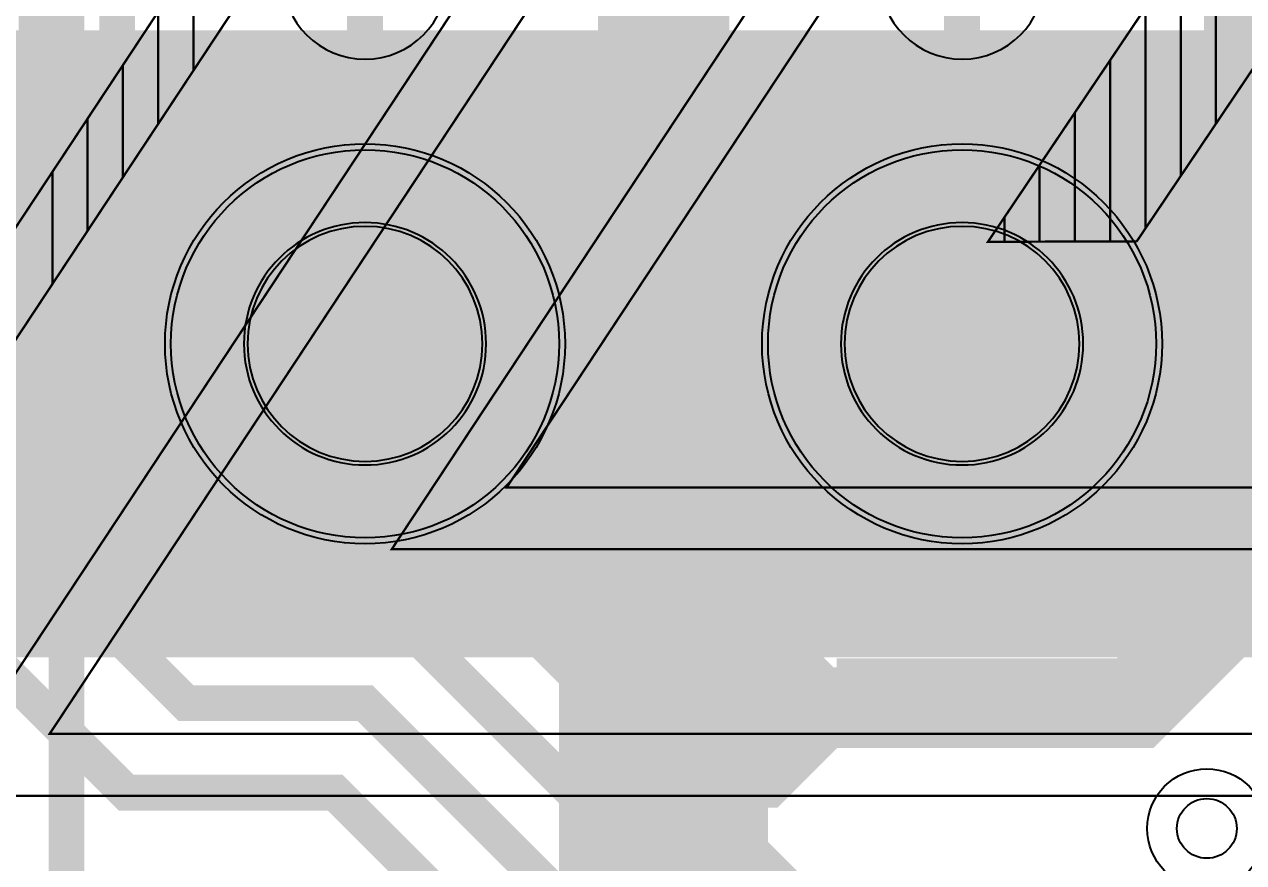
# Model space of a CAD drawing. Extents: x -57 to 2380, y -38 to 1737.
# Drawn here: x 157.9 to 362.2, y 338.3 to 478.7 of the extents above; entities that cross this region are included whole.
import ezdxf

# ---------------------------------------------------------------- set-up
doc = ezdxf.new("R2010")
doc.units = 9
for name, color, linetype, true_color in [('BottomLayer', 7, 'Continuous', 0x0000ff), ('BottomSolderMaskLayer', 7, 'Continuous', 0xaa00ff), ('Document', 7, 'Continuous', 0xffffff), ('Hole', 7, 'Continuous', 0x222222), ('Multi-Layer', 7, 'Continuous', 0xc0c0c0), ('TopLayer', 7, 'Continuous', 0xff0000), ('TopSilkLayer', 7, 'Continuous', 0xffff00), ('TopSolderMaskLayer', 7, 'Continuous', 0x800080)]:
    doc.layers.add(name, color=color, linetype=linetype, true_color=true_color)

msp = doc.modelspace()

# ---------------------------------------------------------------- hatches: boundary and pattern name
at = {"layer": 'BottomSolderMaskLayer'}
for points in [[(181.5, 425.2, 1), (248.5, 425.2, 1)], [(281.5, 425.2, 1), (348.5, 425.2, 1)]]:
    msp.add_hatch(color=256, dxfattribs=at).paths.add_polyline_path(points)
at = {"layer": 'Document'}
msp.add_hatch(color=256, dxfattribs=at).paths.add_polyline_path([(765, 375.2), (765, 475.2), (65, 475.2), (65, 375.2)])
at = {"layer": 'Multi-Layer'}
for points in [[(182.5, 425.2, 1), (247.5, 425.2, 1)], [(282.5, 425.2, 1), (347.5, 425.2, 1)]]:
    msp.add_hatch(color=256, dxfattribs=at).paths.add_polyline_path(points)
at = {"layer": 'TopSolderMaskLayer'}
for points in [[(181.5, 425.2, 1), (248.5, 425.2, 1)], [(281.5, 425.2, 1), (348.5, 425.2, 1)]]:
    msp.add_hatch(color=256, dxfattribs=at).paths.add_polyline_path(points)

# ---------------------------------------------------------------- linework, layer by layer
at = {"layer": 'BottomLayer', "const_width": 6}
for points in [[(85, 891.61), (140, 836.61), (140, 615), (173.5, 581.5), (173.5, 396.5), (190, 380), (220, 380), (365, 235), (825, 235), (997, 407), (1835, 407), (1905, 477), (1905, 855.87), (2031, 981.87), (2031.87, 981.87), (2040, 990)], [(85, 791.61), (125, 751.61), (125, 610), (160, 575), (160, 390), (185, 365), (215, 365), (360, 220), (830, 220), (1000, 390), (1845, 390), (1923, 468), (1923, 828), (2040, 945)], [(315, 536.61), (315, 425.2), (364.8, 475), (749, 475), (764, 490), (764, 638.4), (823.59, 698), (1461, 698), (1486.97, 723.97), (1486.97, 752.52), (1527.95, 793.5), (1537.63, 793.5), (1586.85, 793.5), (1680.9, 793.5), (1685.04, 789.37)], [(1259.84, 346.46), (1168.38, 255), (890, 255), (840, 205), (355, 205), (210, 350), (175, 350), (115, 410), (115, 425.2), (115, 536.61)], [(1815, 430), (1805, 420), (990, 420), (820, 250), (370, 250), (215, 405), (215, 425.2), (215, 536.61)]]:
    msp.add_lwpolyline(points, dxfattribs=at)
at = {"layer": 'BottomSolderMaskLayer'}
for points in [[(194.71, 425.21), (194.71, 425.19)], [(235.29, 425.21), (235.29, 425.19)], [(294.71, 425.21), (294.71, 425.19)], [(335.29, 425.21), (335.29, 425.19)]]:
    msp.add_lwpolyline(points, close=True, dxfattribs=at)
for centre in [(215, 425.2), (315, 425.2)]:
    msp.add_circle(centre, 33.5, dxfattribs=at)
for centre, start, end in [((215, 425.21), 360, 180), ((315, 425.21), 360, 180), ((215, 425.19), 180, 360), ((315, 425.19), 180, 360)]:
    msp.add_arc(centre, 20.29, start, end, dxfattribs=at)
at = {"layer": 'Document', "const_width": 0.39}
for points in [[(82.19, 1340.42), (423.6, 830.38), (85.61, 318.57)], [(319.35, 442.31), (579.8, 829.38), (313.82, 1224.54)], [(404.76, 1089.43), (579.8, 829.38), (564.21, 806.22), (546.5, 779.89), (540.59, 771.12), (522.87, 744.79), (516.97, 736.01), (499.25, 709.68), (481.54, 683.35), (463.82, 657.02), (446.1, 630.69), (428.39, 604.36), (410.67, 578.03), (392.95, 551.7), (375.24, 525.37), (357.52, 499.04), (351.62, 490.27), (333.9, 463.94), (319.35, 442.31), (344.23, 442.32)], [(257.13, 597.09), (245.32, 579.2), (227.6, 552.37), (209.88, 525.55), (192.17, 498.72), (97.68, 355.64), (79.96, 328.82), (66.36, 308.21), (411.16, 830.34)], [(863.59, 444.72), (838.76, 444.64), (592.29, 810.82), (344.23, 442.32), (369.33, 479.61), (381.14, 497.15), (410.67, 541.02), (422.48, 558.56), (434.29, 576.11), (446.1, 593.65)], [(150.83, 417.33), (174.45, 453.1), (180.36, 462.04), (186.26, 470.98), (203.98, 497.81), (209.88, 506.75), (227.6, 533.58), (233.51, 542.52), (257.13, 578.29), (263.03, 587.24), (268.94, 596.18)], [(357.52, 462.06), (357.52, 499.04)], [(351.62, 453.29), (351.62, 490.27)], [(186.26, 470.98), (186.26, 489.78)], [(180.36, 462.04), (180.36, 480.84)], [(345.71, 444.52), (345.71, 481.49)], [(174.45, 453.1), (174.45, 471.89)], [(339.8, 442.32), (339.8, 472.71)], [(333.9, 442.32), (333.9, 463.94)], [(168.54, 444.16), (168.54, 462.95)], [(162.64, 435.21), (162.64, 454.01)], [(327.99, 442.32), (327.99, 455.16)], [(322.09, 442.31), (322.09, 446.38)]]:
    msp.add_lwpolyline(points, dxfattribs=at)
for points in [[(401.89, 1309.51), (593.49, 1019.54), (782.99, 1309.51), (1045.88, 1309.51), (727.92, 830.6), (1045.63, 349.48), (786.61, 349.48), (593.91, 641.68), (403.25, 349.48), (142.92, 349.48), (460.55, 830.49), (139.94, 1309.51), (401.89, 1309.51)], [(162.17, 359.84), (397.64, 359.84), (593.86, 660.56), (792.19, 359.84), (1026.38, 359.84), (715.5, 830.62), (1026.58, 1299.15), (788.59, 1299.15), (593.54, 1000.69), (396.32, 1299.15), (159.33, 1299.15), (472.99, 830.53), (162.17, 359.84)], [(379.52, 1268.23), (593.5, 944.39), (805.15, 1268.23), (968.75, 1268.23), (678.24, 830.66), (968.72, 390.77), (808.67, 390.77), (593.54, 716.95), (380.72, 390.77), (219.47, 390.77), (509.95, 830.65), (217.07, 1268.23), (379.52, 1268.23)], [(238.73, 401.13), (375.11, 401.13), (593.5, 735.83), (814.25, 401.13), (949.47, 401.13), (667.71, 827.81), (665.82, 830.67), (949.44, 1257.87), (810.75, 1257.87), (593.54, 925.53), (373.95, 1257.87), (236.46, 1257.87), (522.39, 830.69), (238.73, 401.13)]]:
    msp.add_lwpolyline(points, close=True, dxfattribs=at)
at = {"layer": 'Document'}
for centre in [(215, 486.69), (315, 486.69)]:
    msp.add_arc(centre, 13.8, 180.3114, 179.6886, dxfattribs=at)
at = {"layer": 'Hole'}
msp.add_circle((356, 344), 5, dxfattribs=at)
at = {"layer": 'Multi-Layer'}
for points in [[(195.32, 425.2), (195.32, 425.19)], [(234.68, 425.2), (234.68, 425.19)], [(295.32, 425.2), (295.32, 425.19)], [(334.68, 425.2), (334.68, 425.19)]]:
    msp.add_lwpolyline(points, close=True, dxfattribs=at)
for centre, radius in [((215, 425.2), 32.5), ((315, 425.2), 32.5), ((356, 344), 10)]:
    msp.add_circle(centre, radius, dxfattribs=at)
for centre, start, end in [((215, 425.2), 360, 180), ((315, 425.2), 360, 180), ((215, 425.19), 180, 360), ((315, 425.19), 180, 360)]:
    msp.add_arc(centre, 19.68, start, end, dxfattribs=at)
at = {"layer": 'TopLayer'}
for points, const_width in [([(288.98, 105.28), (288.98, 161.02), (165, 285), (165, 771.61), (185, 791.61)], 6), ([(280, 590), (270, 590), (265, 590), (265, 391)], 22), ([(280, 590), (330, 590), (363, 557), (363, 384), (344, 365), (294, 365)], 15), ([(265, 391), (265, 355), (265, 259), (262, 256)], 35), ([(265, 391), (291, 365), (294, 365)], 12), ([(291, 365), (281, 355), (265, 355)], 15)]:
    msp.add_lwpolyline(points, dxfattribs=dict(at, const_width=const_width))
at = {"layer": 'TopSilkLayer', "const_width": 5}
msp.add_lwpolyline([(65, 375.2), (65, 475.2), (765, 475.2), (765, 375.2), (65, 375.2)], close=True, dxfattribs=at)
at = {"layer": 'TopSolderMaskLayer'}
for points in [[(194.71, 425.21), (194.71, 425.19)], [(235.29, 425.21), (235.29, 425.19)], [(294.71, 425.21), (294.71, 425.19)], [(335.29, 425.21), (335.29, 425.19)]]:
    msp.add_lwpolyline(points, close=True, dxfattribs=at)
for centre in [(215, 425.2), (315, 425.2)]:
    msp.add_circle(centre, 33.5, dxfattribs=at)
for centre, start, end in [((215, 425.21), 360, 180), ((315, 425.21), 360, 180), ((215, 425.19), 180, 360), ((315, 425.19), 180, 360)]:
    msp.add_arc(centre, 20.29, start, end, dxfattribs=at)

doc.saveas('drawing.dxf')
